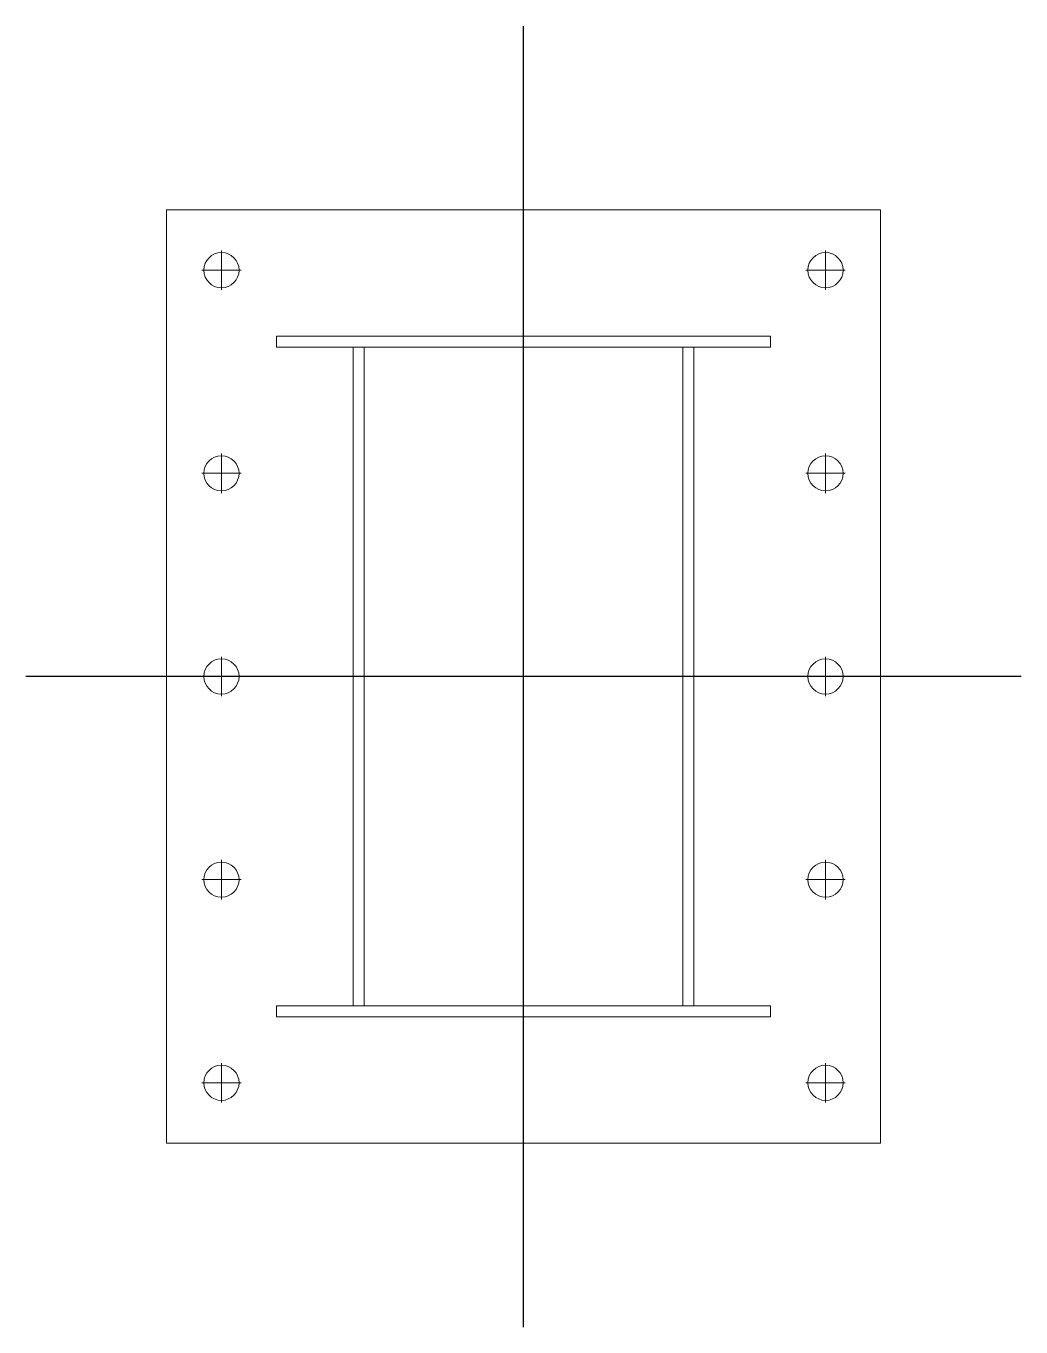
# Model space of a CAD drawing. Header units: inches. Extents: x 702888 to 852715, y 9845 to 271320.
# Drawn here: x 745794 to 746700, y 70567 to 71752 of the extents above; entities that cross this region are included whole.
import ezdxf

# ---------------------------------------------------------------- set-up
doc = ezdxf.new("R2010")
doc.units = ezdxf.units.IN
doc.header["$MEASUREMENT"] = 0
doc.layers.get('0').update_dxf_attribs({"lineweight": 5})
doc.layers.add('DÜNN', color=1, linetype='Continuous')

# ---------------------------------------------------------------- blocks, each defined once
blk = doc.blocks.new('rtr6u5')
at = {"color": 3}
for p, q in [((745971.7, 319610.4), (745971.7, 319646.4)), ((746521.7, 319610.4), (746521.7, 319646.4)), ((745989.7, 319628.4), (745953.7, 319628.4)), ((746503.7, 319628.4), (746539.7, 319628.4)), ((745971.7, 319425.4), (745971.7, 319461.4)), ((746521.7, 319425.4), (746521.7, 319461.4)), ((745989.7, 319443.4), (745953.7, 319443.4)), ((746503.7, 319443.4), (746539.7, 319443.4)), ((745971.7, 319276.4), (745971.7, 319240.4)), ((746521.7, 319276.4), (746521.7, 319240.4)), ((745989.7, 319258.4), (745953.7, 319258.4)), ((746503.7, 319258.4), (746539.7, 319258.4)), ((745971.7, 319091.4), (745971.7, 319055.4)), ((746521.7, 319091.4), (746521.7, 319055.4)), ((745989.7, 319073.4), (745953.7, 319073.4)), ((746503.7, 319073.4), (746539.7, 319073.4)), ((745971.7, 318906.4), (745971.7, 318870.4)), ((746521.7, 318906.4), (746521.7, 318870.4)), ((745989.7, 318888.4), (745953.7, 318888.4)), ((746503.7, 318888.4), (746539.7, 318888.4))]:
    blk.add_line(p, q, dxfattribs=at)
for points in [[(746571.7, 318833.4), (746571.7, 319683.4), (745921.7, 319683.4), (745921.7, 318833.4)], [(746471.7, 319568.4), (746471.7, 319558.4), (746021.7, 319558.4), (746021.7, 319568.4)], [(746101.7, 318958.4), (746101.7, 319558.4), (746091.7, 319558.4), (746091.7, 318958.4)], [(746401.7, 318958.4), (746401.7, 319558.4), (746391.7, 319558.4), (746391.7, 318958.4)], [(746471.7, 318948.4), (746471.7, 318958.4), (746021.7, 318958.4), (746021.7, 318948.4)]]:
    blk.add_lwpolyline(points, close=True)
for centre in [(745971.7, 319628.4), (746521.7, 319628.4), (745971.7, 319443.4), (746521.7, 319443.4), (745971.7, 319258.4), (746521.7, 319258.4), (745971.7, 319073.4), (746521.7, 319073.4), (745971.7, 318888.4), (746521.7, 318888.4)]:
    blk.add_circle(centre, 16, dxfattribs=at)
at = {"layer": 'DÜNN'}
for p, q in [((746246.7, 318666), (746246.7, 319850.7)), ((746699.7, 319258.4), (745793.7, 319258.4))]:
    blk.add_line(p, q, dxfattribs=at)

msp = doc.modelspace()

# ---------------------------------------------------------------- block references
msp.add_blockref('rtr6u5', (0, -248099.118))

doc.saveas('drawing.dxf')
